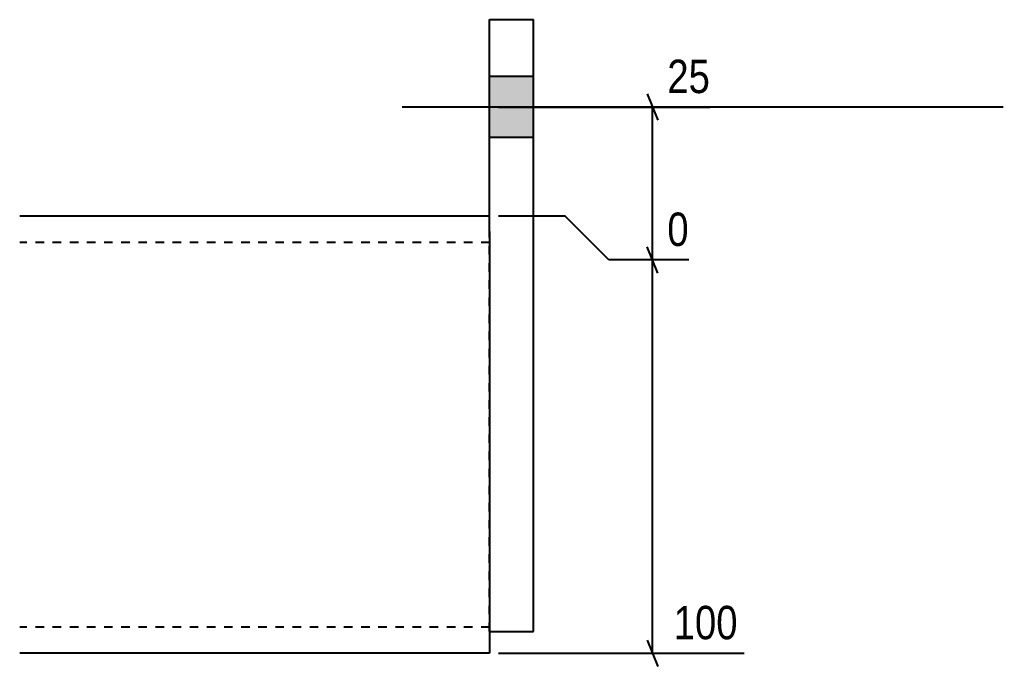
# Model space of a CAD drawing. Header units: millimetres. Extents: x 5 to 23246, y 2 to 763.
# Drawn here: x 10047.2 to 10272.2, y 4.8 to 152.8 of the extents above; entities that cross this region are included whole.
import ezdxf

# ---------------------------------------------------------------- set-up
doc = ezdxf.new("R2010")
doc.units = ezdxf.units.MM
doc.linetypes.add('DXK_LINE_DOT2', pattern=[3.9198, 1.9599, -1.9599])
doc.layers.add('MÅLSÆTNING', color=7, linetype='Continuous')
doc.layers.add('STÅL', color=7, linetype='Continuous')
doc.styles.add('Arial Narrow', font='ARIALN.TTF', dxfattribs={"height": 0.2})

msp = doc.modelspace()

# ---------------------------------------------------------------- hatches: boundary and pattern name
at = {"layer": 'STÅL', "linetype": 'Continuous'}
msp.add_hatch(color=96, dxfattribs=at).paths.add_polyline_path([(10154.71, 139.8), (10154.71, 125.8), (10164.71, 125.8), (10164.71, 139.8)])
msp.add_hatch(color=96, dxfattribs=at).paths.add_polyline_path([(10154.71, 139.8), (10154.71, 125.8), (10164.71, 125.8), (10164.71, 139.8)])

# ---------------------------------------------------------------- linework, layer by layer
at = {"layer": 'MÅLSÆTNING', "color": 7, "linetype": 'Continuous'}
for p, q in [((10190.76, 135.8), (10193.16, 129.8)), ((10156.71, 132.8), (10205.11, 132.8)), ((10191.96, 97.8), (10191.96, 132.8)), ((10171.96, 107.8), (10156.71, 107.8)), ((10171.96, 107.8), (10156.71, 107.8)), ((10181.96, 97.8), (10171.96, 107.8)), ((10181.96, 97.8), (10171.96, 107.8)), ((10193.16, 94.8), (10190.76, 100.8)), ((10193.16, 94.8), (10190.76, 100.8)), ((10200.24, 97.8), (10181.96, 97.8)), ((10200.24, 97.8), (10181.96, 97.8)), ((10191.96, 7.8), (10191.96, 97.8)), ((10190.76, 10.8), (10193.16, 4.8)), ((10156.71, 7.8), (10212.9, 7.8))]:
    msp.add_line(p, q, dxfattribs=at)
at = {"layer": 'STÅL', "color": 2, "linetype": 'Continuous'}
for p, q in [((10154.71, 105.28), (10154.71, 152.8)), ((10154.71, 152.8), (10164.71, 152.8)), ((10164.71, 12.8), (10164.71, 152.8)), ((10154.71, 107.8), (10047.21, 107.8)), ((10154.71, 104.29), (10154.71, 105.28)), ((10154.71, 104.29), (10154.71, 95.8)), ((10154.71, 95.8), (10154.71, 19.8)), ((10154.71, 19.8), (10154.71, 7.8)), ((10154.71, 12.8), (10164.71, 12.8)), ((10154.71, 7.8), (10047.21, 7.8))]:
    msp.add_line(p, q, dxfattribs=at)
at = {"layer": 'STÅL', "color": 96, "linetype": 'Continuous'}
for p, q in [((10164.71, 139.8), (10154.71, 139.8)), ((10164.71, 139.8), (10154.71, 139.8)), ((10272.21, 132.8), (10134.71, 132.8)), ((10272.21, 132.8), (10134.71, 132.8)), ((10164.71, 125.8), (10154.71, 125.8)), ((10164.71, 125.8), (10154.71, 125.8))]:
    msp.add_line(p, q, dxfattribs=at)
at = {"layer": 'STÅL', "color": 7, "linetype": 'DXK_LINE_DOT2'}
for p, q in [((10154.71, 105.28), (10154.71, 107.8)), ((10154.71, 12.8), (10154.71, 105.28)), ((10154.71, 101.8), (10047.21, 101.8)), ((10154.71, 13.8), (10047.21, 13.8))]:
    msp.add_line(p, q, dxfattribs=at)

# ---------------------------------------------------------------- wipeouts: each hides what was drawn before it
at = {"color": 0, "linetype": 'Continuous'}
msp.add_wipeout([(10213.04, 9.4), (10213.04, 20.6), (10195.22, 20.6), (10195.22, 9.4)], dxfattribs=at).dxf.layer = 'MÅLSÆTNING'

# ---------------------------------------------------------------- next in the draw order: texts
at = {"layer": 'MÅLSÆTNING', "color": 3, "linetype": 'Continuous', "style": 'Arial Narrow'}
msp.add_text('100', height=7.635, dxfattribs=at).set_placement((10196.82, 11))

# ---------------------------------------------------------------- next in the draw order: wipeouts: each hides what was drawn before it
at = {"color": 0, "linetype": 'Continuous'}
for points in [[(10206.71, 134.4), (10206.71, 145.6), (10193.76, 145.6), (10193.76, 134.4)], [(10201.84, 99.4), (10201.84, 110.6), (10193.76, 110.6), (10193.76, 99.4)]]:
    msp.add_wipeout(points, dxfattribs=at).dxf.layer = 'MÅLSÆTNING'

# ---------------------------------------------------------------- next in the draw order: texts
at = {"layer": 'MÅLSÆTNING', "color": 3, "linetype": 'Continuous', "style": 'Arial Narrow'}
for s, height, p in [('25', 7.635, (10195.36, 136)), ('0', 7.64, (10195.36, 101))]:
    msp.add_text(s, height=height, dxfattribs=at).set_placement(p)

doc.saveas('drawing.dxf')
